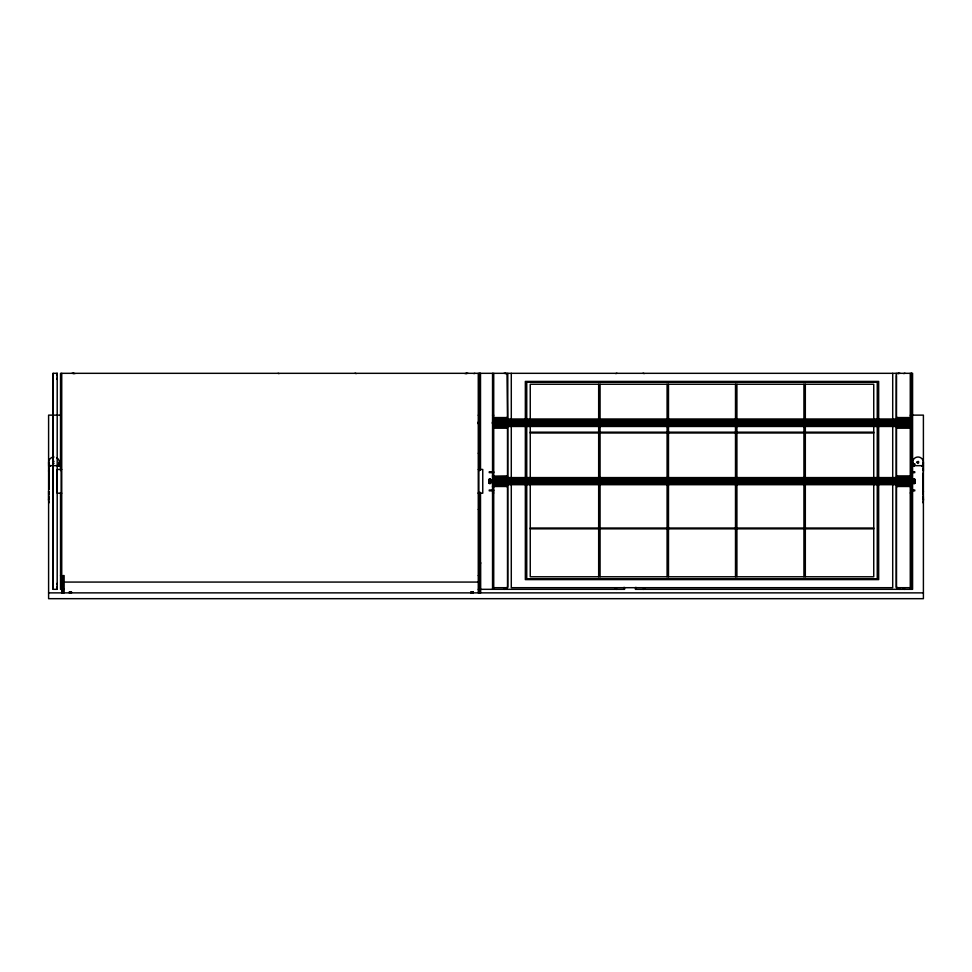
<?xml version="1.0" encoding="UTF-8"?>
<svg xmlns="http://www.w3.org/2000/svg" width="972" height="972" viewBox="0 0 972 972"><rect width="100%" height="100%" fill="white"/><g stroke="black" fill="none" stroke-linecap="round" stroke-linejoin="round"><path stroke-width="1.46" d="M48.6 499.96L48.6 491.115L49.086 493.302M48.6 462.393L49.037 478.807M57.056 375.86L57.093 373.345M59.401 466.499L59.401 462.393L59.401 465.381M923.4 499.96L922.963 483.558M922.914 469.051L923.4 471.238L923.4 462.393M896.536 375.532L896.488 419.868M922.95 493.229L923.4 491.115L922.865 493.995M503.97 589.324A4.714 4.714 0 0 0 505.319 589.129L507.518 586.784L507.493 485.125M49.086 469.051L48.6 471.238L49.135 468.358M507.372 587.44L507.02 588.06M473.935 373.661L474.81 373.321M465.066 373.661L465.479 373.515A4.714 4.714 0 0 1 466.827 373.321M466.268 373.661L466.657 373.515A4.714 4.714 0 0 1 468.03 373.321M897.071 373.661L897.484 373.515A4.714 4.714 0 0 1 898.833 373.321M898.25 373.661L898.663 373.515A4.714 4.714 0 0 1 900.023 373.321M53.995 461.311L52.925 462.393L53.995 463.474M53.083 373.321L57.202 373.321L57.19 589.324L53.083 589.324L53.096 373.321L53.217 588.801A12.041 12.041 0 0 1 53.205 589.299M60.75 415.129L48.6 415.129L48.6 598.679L923.4 598.679L923.4 415.129L912.769 415.129M478.273 415.226L479.463 415.226M492.537 415.226L493.727 415.226M910.266 415.226L911.469 415.226M493.727 417.571L506.898 417.571M897.107 417.571L910.266 417.571M493.727 418.118L506.898 418.118M897.107 418.118L910.266 418.118M493.727 418.968L506.898 418.968M897.107 418.968L910.266 418.968M493.727 419.114L910.266 419.114M496.716 419.612L907.277 419.612M493.727 420.086L910.266 420.086M496.716 420.354L907.277 420.354M496.716 420.949L907.277 420.949M493.727 421.398L496.716 421.398M907.277 421.398L910.266 421.398M496.716 421.836L907.277 421.836M492.537 421.994L493.727 422.018M492.537 422.237L493.727 422.237M478.273 422.419L479.463 422.419M492.537 422.419L493.727 422.419M478.273 422.626L479.463 422.626M492.537 422.626L493.727 422.626M478.273 422.856L479.463 422.856M492.537 422.856L910.266 422.796M478.273 423.075L479.463 423.075M492.537 423.075L493.727 423.075M478.273 423.282L479.463 423.282M492.537 423.282L493.727 423.282M478.273 423.464L479.463 423.464M492.537 423.464L493.727 423.464M478.273 423.598L479.463 423.683L478.273 423.719M493.727 423.598L492.537 423.683L493.727 423.719M496.716 423.743L907.277 423.743M493.727 424.193L496.716 424.193M907.277 424.193L910.266 424.193M496.716 424.63L907.277 424.63M493.727 425.493L910.266 425.493M496.716 425.967L907.277 425.967M493.727 426.465L910.266 426.465M493.727 426.611L506.898 426.611M897.107 426.611L910.266 426.611M493.727 427.461L506.898 427.461M897.107 427.461L910.266 427.461M493.727 428.008L506.898 428.008M897.107 428.008L910.266 428.008M530.25 432.175L873.743 432.175M530.25 432.99L873.743 432.99M478.273 453.244L479.463 453.244M912.562 463.826L914.761 463.826L914.761 464.944L911.663 464.944M48.6 465.673L60.75 465.673M912.769 465.673L923.4 465.673M61.734 469.452L57.239 469.452L57.239 493.205L61.734 493.205M478.273 469.452L482.756 469.452L482.756 493.205L478.273 493.205M493.74 471.821L489.244 471.821L489.244 472.635L493.74 472.635M911.469 471.821L914.761 471.821L914.761 472.635L911.469 472.635M492.537 475.709L493.727 475.709M492.537 476.146L506.898 476.049M897.107 476.049L910.266 476.049M492.537 476.742L506.898 476.584M897.107 476.584L910.266 476.584M493.727 477.446L506.898 477.446M897.107 477.446L910.266 477.446M493.727 477.592L910.266 477.592M496.716 477.932L907.277 477.932M492.537 478.09L493.727 478.09M493.727 478.564L910.266 478.564M496.716 478.686L907.277 478.686M489.244 479.172L490.435 479.172L490.435 483.485L489.244 483.485L489.244 479.172L490.435 479.245M913.558 479.172L914.761 479.172L914.761 483.485L913.558 483.485L913.558 479.172L914.761 479.245M496.716 479.281L907.277 479.281M489.244 479.451L490.435 479.451M492.537 479.451L493.727 479.451M913.558 479.451L914.761 479.451M492.537 479.646L493.727 479.646M489.244 479.803L490.435 479.803M492.537 479.803L496.716 479.864M907.277 479.864L910.266 479.864M913.558 479.803L914.761 479.803M496.716 480.168L907.277 480.168M489.244 480.241L493.727 480.241M911.469 480.229L914.761 480.241M490.338 480.557L493.727 480.581M911.469 480.557L914.761 480.557M489.244 480.763L493.727 480.763M911.469 480.776L914.761 480.763M490.435 481.043L492.537 481.043M496.716 481.116L907.277 481.116M911.469 481.043L913.558 481.043M489.244 481.322L496.716 481.262M907.277 481.262L910.266 481.262M911.469 481.322L914.761 481.322M490.435 481.614L492.537 481.614M911.469 481.614L913.558 481.614M492.537 481.76L493.727 481.76M489.244 481.881L493.727 481.881M911.469 481.869L914.761 481.881M490.338 482.1L493.727 482.161M496.716 482.063L907.277 482.063M911.469 482.1L914.761 482.1M489.244 482.404L493.727 482.404M911.469 482.416L914.761 482.404M493.727 482.659L496.716 482.659M907.277 482.659L910.266 482.659M489.244 482.853L490.435 482.853M492.537 482.999L493.727 482.853M496.716 482.95L907.277 482.95M913.558 482.853L914.761 482.853M489.244 483.193L490.435 483.193M492.537 483.193L493.727 483.193M913.558 483.193L914.761 483.193M489.244 483.412L490.435 483.412M913.558 483.412L914.761 483.412M496.716 483.716L907.277 483.716M493.727 483.959L496.716 483.959M907.277 483.959L910.266 483.959M496.716 484.299L907.277 484.299M492.537 484.566L493.727 484.566M496.716 484.663L907.277 484.663M493.727 484.931L506.898 484.931M897.107 484.931L910.266 484.931M493.727 485.077L506.898 485.077M897.107 485.077L910.266 485.077M492.537 485.903L506.898 485.939M897.107 485.939L910.266 485.939M492.537 486.51L506.898 486.486M897.107 486.486L910.266 486.486M492.537 486.936L493.727 486.936M493.74 490.022L489.244 490.022L489.244 490.836L493.74 490.836M911.469 490.022L914.761 490.022L914.761 490.836L911.469 490.836M478.273 492.986L479.463 492.986M492.537 492.986L493.727 492.986M910.266 492.986L911.469 492.986M478.273 509.401L479.463 509.401M530.25 528.027L873.743 528.027M530.25 528.841L873.743 528.841M479.463 562.63L480.666 562.63L480.666 592.871M60.531 575.582L61.734 575.582M478.273 575.582L479.463 575.582M64.128 582.07L478.273 582.07M493.727 587.696L507.773 587.696L507.785 484.554M910.266 587.696L896.22 587.696L896.22 484.554M64.128 589.324L60.531 589.324L60.531 492.658M478.273 589.324L479.463 589.324M479.949 589.324L624.583 589.324L624.583 587.428M48.6 592.871L923.4 592.871M278.101 373.321L278.976 373.661M506.934 373.661L506.521 373.515A4.714 4.714 0 0 0 505.173 373.321M505.732 373.661L505.343 373.515A4.726 4.726 0 0 0 503.994 373.321M74.929 373.661L74.516 373.515A4.714 4.714 0 0 0 73.167 373.321M71.989 373.321A4.726 4.726 0 0 1 73.337 373.515L73.751 373.661M898.262 588.983L896.512 586.784L896.512 485.125M922.865 468.358L923.4 469.245M49.135 493.995L48.6 493.12M507.02 374.597L507.493 419.868M896.536 587.112L898.675 589.129A4.726 4.726 0 0 0 900.011 589.324M57.081 589.239L57.093 589.299A16.548 16.548 0 0 1 57.069 588.801L57.056 586.784M922.963 472.975L922.963 476.122M922.963 476.559L922.963 485.806M922.963 486.231L922.963 489.39M914.458 463.826L914.458 464.944M913.972 479.172L913.972 480.763M913.972 481.614L913.972 483.485M912.599 462.393L912.599 466.499M911.785 373.321L911.785 589.324M911.469 373.321L911.469 589.324M910.266 373.321L910.266 589.324M907.277 419.114L907.277 426.465M907.277 477.446L907.277 484.931M897.107 417.389L897.107 419.248M897.107 426.331L897.107 428.19M897.107 475.867L897.107 477.714M897.107 484.445L897.107 486.668M896.512 425.943L896.512 477.531M896.22 373.321L896.22 420.123M896.22 426.161L896.22 478.491M892.709 373.321L892.709 420.123M892.709 426.161L892.709 478.491M892.709 484.554L892.709 587.696L511.284 587.696L511.284 485.04M878.664 419.236L878.664 381.413L525.342 381.413L525.342 419.236M878.664 426.805L878.664 478.236M878.664 484.287L878.664 579.604L525.342 579.604L525.342 484.287M877.254 420.026L877.254 382.227L526.739 382.227L526.739 420.026M877.254 426.076L877.254 477.483M877.254 485.04L877.254 578.79L526.739 578.79L526.739 485.04M873.743 418.689L873.743 384.244L530.25 384.244L530.25 418.689M873.743 426.186L873.743 477.155M873.743 483.862L873.743 576.773L530.25 576.773L530.25 483.862M805.326 384.244L805.326 418.689M805.326 426.186L805.326 477.155M805.326 483.862L805.326 576.773M803.929 384.244L803.929 418.689M803.929 426.186L803.929 477.155M803.929 483.862L803.929 576.773M736.91 384.244L736.91 418.689M736.91 426.186L736.91 477.155M736.91 483.862L736.91 576.773M735.5 384.244L735.5 418.689M735.5 426.186L735.5 477.155M735.5 483.862L735.5 576.773M668.493 384.244L668.493 418.689M668.493 426.186L668.493 477.155M668.493 483.862L668.493 576.773M667.084 384.244L667.084 418.689M667.084 426.186L667.084 477.155M667.084 483.862L667.084 576.773M636.21 587.428L636.21 589.324M635.421 587.428L635.421 589.324L912.587 589.324L912.587 373.321L60.531 373.321L60.531 470.557M623.793 587.428L623.793 589.324M600.076 384.244L600.076 418.689M600.076 426.186L600.076 477.155M600.076 483.862L600.076 576.773M598.667 384.244L598.667 418.689M598.667 426.186L598.667 477.155M598.667 483.862L598.667 576.773M530.25 426.186L530.25 477.155M526.739 426.076L526.739 477.483M525.342 426.805L525.342 478.236M511.284 373.321L511.296 420.123M511.284 426.161L511.284 477.483M507.785 373.321L507.785 420.123M507.785 426.161L507.773 478.491M507.493 425.943L507.518 477.531M506.898 417.389L506.898 419.248M506.898 426.331L506.898 428.19M506.898 475.867L506.898 477.714M506.898 484.445L506.898 486.668M496.716 419.114L496.716 426.465M496.716 477.446L496.716 484.931M493.727 373.321L493.727 589.324M492.537 373.321L492.537 589.324M480.508 373.321L480.508 469.998M480.508 492.658L480.508 563.651M479.913 373.321L479.913 469.938M479.913 492.136L479.913 563.639M479.463 373.321L479.463 470.557M479.463 492.658L479.463 592.871M478.868 469.452L478.868 493.205M478.273 373.321L478.273 592.871M473.182 592.009L473.182 592.871M473.145 592.009L473.145 592.871M472.829 592.009L472.829 592.871M472.586 592.009L472.586 592.871M472.295 592.009L472.295 592.871M471.991 592.009L471.991 592.871M471.675 592.009L471.675 592.871M471.384 592.009L471.384 592.871M471.141 592.009L470.946 592.871M470.837 592.009L470.788 592.871M71.6 592.009L71.564 592.871M71.248 592.009L71.248 592.871M71.005 592.009L71.005 592.871M70.713 592.009L70.713 592.871M70.409 592.009L70.409 592.871M70.093 592.009L70.093 592.871M69.814 592.009L69.814 592.871M69.559 592.009L69.559 592.871M69.206 592.009L69.255 592.871M64.128 592.871L64.128 575.582L62.925 575.582L62.925 592.871M61.734 373.321L61.734 592.871M61.127 469.452L61.127 493.205M49.037 472.975L49.037 476.122M49.037 476.559L49.037 485.806M49.037 486.231L49.037 489.39M644.63 588.582A2.454 2.454 0 0 1 642.99 589.397M905.005 589.397A2.454 2.454 0 0 1 903.365 588.582M903.839 373.661A2.454 2.454 0 0 1 905.005 373.26M642.99 373.26A2.454 2.454 0 0 1 644.157 373.661M57.069 373.856A16.548 16.548 0 0 1 57.081 373.418M617.001 589.397A2.454 2.454 0 0 1 615.361 588.582M615.847 373.661A2.454 2.454 0 0 1 617.001 373.26M354.999 373.26A2.454 2.454 0 0 1 356.153 373.661M914.178 466.208A5.395 5.395 0 0 1 914.178 458.577A5.395 5.395 0 0 1 921.821 458.577A5.395 5.395 0 0 1 921.821 466.208M922.671 497.263A5.395 5.395 0 0 1 922.671 502.658M56.704 457.715A5.395 5.395 0 0 1 57.822 466.208M50.179 466.208A5.395 5.395 0 0 1 53.995 456.998M49.329 502.658A5.395 5.395 0 0 1 49.329 497.263M53.144 378.436C53.156 381.376 53.168 376.626 53.144 378.436M53.144 583.771C53.144 586.675 53.193 582.009 53.144 583.771M57.129 378.436C57.141 381.376 57.154 376.626 57.129 378.436M57.129 583.771C57.141 586.724 57.154 581.961 57.129 583.771M916.961 462.113C918.273 466.232 920.156 459.209 916.961 462.113M479.463 422.018L478.273 421.994L479.463 422.103M493.74 479.172L492.537 479.172L493.727 479.245M493.727 483.412L492.537 483.412L493.74 483.485"/></g></svg>
